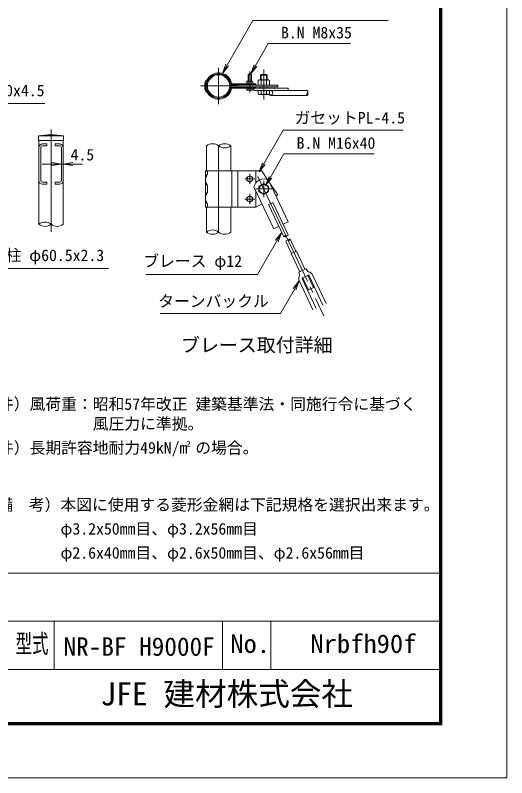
# Model space of a CAD drawing. Units: millimetres, scale not verified. Extents: x -30601 to 30601, y -19271 to 19271.
# Drawn here: x -11525 to -5401, y -19271 to -9771 of the extents above; entities that cross this region are included whole.
import ezdxf
from ezdxf.enums import TextEntityAlignment as Align

# ---------------------------------------------------------------- set-up
doc = ezdxf.new("R2010")
doc.units = ezdxf.units.MM
doc.header["$LTSCALE"] = 80
doc.linetypes.add('LONG_CHAIN', pattern=[21, 18, -1, 1, -1])
doc.linetypes.add('LONG_DASHED2', pattern=[13, 12, -1])
for name, color, linetype, lineweight in [('0-0_D-TTL', 2, 'Continuous', 9), ('0-1_D-TTL-TXT', 7, 'Continuous', 9), ('0-3_D-STR1', 1, 'Continuous', 9), ('0-6_D-BMK', 2, 'LONG_CHAIN', 9), ('0-7_D-STR3', 3, 'Continuous', 9), ('0-9_D-STR-DIM', 7, 'Continuous', 9), ('0-A_0', 7, 'Continuous', 9), ('0-D_D-STR-TXT', 7, 'Continuous', 9)]:
    doc.layers.add(name, color=color, linetype=linetype, lineweight=lineweight)
doc.styles.add('ＭＳ ゴシック', font='')
doc.styles.get('ＭＳ ゴシック').set_extended_font_data('MS Gothic')

# ---------------------------------------------------------------- blocks, each defined once
blk = doc.blocks.new('M8 側')
at = {"layer": '0-A_0'}
for p, q in [((-600, 462), (-500, 520)), ((-600, 0), (-600, 462)), ((600, 0), (-600, 0)), ((500, 520), (-500, 520)), ((-300, 0), (-300, 462)), ((300, 0), (300, 462)), ((600, 462), (500, 520)), ((600, 0), (600, 462))]:
    blk.add_line(p, q, dxfattribs=at)
for centre, radius, start, end in [((-450, 243), 266, 55.61586, 124.38414), ((0, -485), 994, 72.4121, 107.5879), ((450, 243), 266, 55.61585, 124.38416)]:
    blk.add_arc(centre, radius, start, end, dxfattribs=at)
blk = doc.blocks.new('_Open')
at = {"layer": '0-A_0'}
blk.add_line((-80, 13.33), (0, 0), dxfattribs=at)
blk.add_lwpolyline([(-80, -13.33), (0, 0), (-80, 0)], dxfattribs=at)

msp = doc.modelspace()

# ---------------------------------------------------------------- linework, layer by layer
at = {"layer": '0-0_D-TTL', "color": 7}
for p, q in [((-11641.37, -16720.51), (-6241.37, -16720.51)), ((-11641.37, -17320.51), (-6241.37, -17320.51)), ((-11041.37, -17320.51), (-11041.37, -17920.51)), ((-8941.37, -17320.51), (-8941.37, -17920.51)), ((-8341.37, -17320.51), (-8341.37, -17920.51)), ((-11641.37, -17920.51), (-6241.37, -17920.51))]:
    msp.add_line(p, q, dxfattribs=at)
at = {"layer": '0-0_D-TTL'}
msp.add_lwpolyline([(-30601.37, -1450.51), (-5401.37, -1450.51), (-5401.37, -19270.51), (-30601.37, -19270.51)], close=True, dxfattribs=at)
at = {"layer": '0-0_D-TTL', "color": 7}
for points in [[(-29791.37, -2110.51), (-6211.37, -2110.51), (-6211.37, -18610.51), (-29791.37, -18610.51)], [(-29783.87, -2118.01), (-6218.87, -2118.01), (-6218.87, -18603.01), (-29783.87, -18603.01)], [(-29776.37, -2125.51), (-6226.37, -2125.51), (-6226.37, -18595.51), (-29776.37, -18595.51)], [(-29768.87, -2133.01), (-6233.87, -2133.01), (-6233.87, -18588.01), (-29768.87, -18588.01)], [(-29761.37, -2140.51), (-6241.37, -2140.51), (-6241.37, -18580.51), (-29761.37, -18580.51)]]:
    msp.add_lwpolyline(points, close=True, dxfattribs=at)
at = {"layer": '0-3_D-STR1'}
for p, q in [((-11236.98, -11274.82), (-11236.98, -11329.82)), ((-10922.48, -11274.82), (-11236.98, -11274.82)), ((-10922.48, -11329.82), (-10922.48, -11274.82)), ((-10922.48, -11329.82), (-11236.98, -11329.82)), ((-11230.98, -12374.89), (-11230.98, -11329.82)), ((-11131.14, -11374.82), (-11186.14, -11374.82)), ((-11130.98, -11397.32), (-11185.98, -11397.32)), ((-11130.98, -11397.32), (-11130.98, -11374.82)), ((-11028.48, -11397.32), (-11028.48, -11374.82)), ((-11028.48, -11397.32), (-10973.48, -11397.32)), ((-11028.31, -11374.82), (-10973.31, -11374.82)), ((-10928.48, -12374.89), (-10928.48, -11329.82)), ((-9142.5, -11397.7), (-9142.5, -11710.2)), ((-8840, -11397.7), (-8840, -11710.2)), ((-11208.48, -11829.82), (-11208.48, -11419.82)), ((-10950.98, -11829.82), (-10950.98, -11419.82)), ((-11130.98, -11874.82), (-11185.98, -11874.82)), ((-11028.48, -11874.82), (-10973.48, -11874.82)), ((-9142.5, -12160.2), (-9142.5, -12472.7)), ((-8840, -12160.2), (-8840, -12472.7))]:
    msp.add_line(p, q, dxfattribs=at)
for points in [[(-11130.98, -11874.82), (-11130.98, -11852.32), (-11185.98, -11852.32)], [(-11028.48, -11874.82), (-11028.48, -11852.32), (-10973.48, -11852.32)]]:
    msp.add_lwpolyline(points, dxfattribs=at)
for radius in [151.25, 139.75]:
    msp.add_circle((-8991.25, -10652.09), radius, dxfattribs=at)
for centre, radius, start, end in [((-11079.73, -12080.96), 821.34, 78.96219, 101.03781), ((-11185.98, -11419.82), 45, 90, 180), ((-11185.98, -11419.82), 22.5, 90, 180), ((-10973.48, -11419.82), 45, 0, 90), ((-10973.48, -11419.82), 22.5, 0, 90), ((-11185.98, -11829.82), 45, 180, 270), ((-11185.98, -11829.82), 22.5, 180, 270), ((-10973.48, -11829.82), 45, 270, 0), ((-10973.48, -11829.82), 22.5, 270, 0)]:
    msp.add_arc(centre, radius, start, end, dxfattribs=at)
at = {"layer": '0-6_D-BMK'}
for p, q in [((-8991.25, -10425.21), (-8991.25, -10878.96)), ((-8428.5, -10821.09), (-8428.5, -10446.09)), ((-8603.5, -10473.36), (-8603.5, -10735.31)), ((-9218.12, -10652.09), (-8764.37, -10652.09)), ((-11079.73, -12467.8), (-11079.73, -11194.82)), ((-8991.25, -11397.7), (-8991.25, -12472.7)), ((-8603.5, -11747.7), (-8603.5, -11872.7)), ((-8541, -11810.2), (-8666, -11810.2)), ((-8501.7, -11780.5), (-7680.85, -13515.38)), ((-8428.5, -11835.2), (-8428.5, -12035.2)), ((-8328.5, -11935.2), (-8528.5, -11935.2)), ((-8541, -12060.2), (-8666, -12060.2)), ((-8603.5, -12122.7), (-8603.5, -11997.7))]:
    msp.add_line(p, q, dxfattribs=at)
at = {"layer": '0-7_D-STR3'}
for p, q in [((-8623.5, -10509.59), (-8617.5, -10503.59)), ((-8623.5, -10509.59), (-8583.5, -10509.59)), ((-8623.5, -10593.09), (-8623.5, -10509.59)), ((-8619.75, -10593.09), (-8619.75, -10505.84)), ((-8617.5, -10503.59), (-8589.5, -10503.59)), ((-8583.5, -10509.59), (-8589.5, -10503.59)), ((-8587.25, -10593.09), (-8587.25, -10505.84)), ((-8583.5, -10593.09), (-8583.5, -10509.59)), ((-8468.5, -10518.59), (-8458.5, -10508.59)), ((-8388.5, -10518.59), (-8468.5, -10518.59)), ((-8468.5, -10575.84), (-8468.5, -10518.59)), ((-8462.5, -10575.84), (-8462.5, -10512.59)), ((-8398.5, -10508.59), (-8458.5, -10508.59)), ((-8388.5, -10518.59), (-8398.5, -10508.59)), ((-8394.5, -10575.84), (-8394.5, -10512.59)), ((-8388.5, -10575.84), (-8388.5, -10518.59)), ((-9164.85, -10637.05), (-9153.33, -10637.05)), ((-9147.22, -10605.79), (-9135.97, -10608.17)), ((-9139.02, -10574.69), (-9143.15, -10577.5)), ((-9132.54, -10584.19), (-9136.68, -10587.01)), ((-8528.5, -10637.09), (-8833.6, -10637.09)), ((-8528.5, -10625.59), (-8830.16, -10625.59)), ((-8528.5, -10637.09), (-8528.5, -10625.59)), ((-8371, -10575.84), (-8486, -10575.84)), ((-8463.14, -10640.84), (-8463.14, -10582.64)), ((-8393.86, -10640.84), (-8393.86, -10582.64)), ((-9158.15, -10651.14), (-9157.07, -10650.06)), ((-9150.01, -10659.27), (-9148.94, -10658.19)), ((-9147.22, -10698.38), (-9135.97, -10696)), ((-9139.02, -10729.49), (-9143.15, -10726.67)), ((-9132.54, -10719.98), (-9136.68, -10717.16)), ((-8528.5, -10667.09), (-8833.6, -10667.09)), ((-8124.26, -10678.59), (-8830.16, -10678.59)), ((-8753.5, -10640.84), (-8253.5, -10640.84)), ((-8753.5, -10640.84), (-8753.5, -10663.34)), ((-8753.5, -10663.34), (-8253.5, -10663.34)), ((-8641.03, -10678.59), (-8641.03, -10701.61)), ((-8635, -10705.09), (-8641.03, -10701.61)), ((-8635, -10705.09), (-8572, -10705.09)), ((-8622.26, -10678.59), (-8622.26, -10701.61)), ((-8584.74, -10678.59), (-8584.74, -10701.61)), ((-8572, -10705.09), (-8565.97, -10701.61)), ((-8565.97, -10678.59), (-8565.97, -10701.61)), ((-8550.97, -10678.59), (-8550.97, -10708.59)), ((-8550.97, -10708.59), (-7886.13, -10708.59)), ((-8528.5, -10667.09), (-8528.5, -10678.59)), ((-8497.78, -10708.59), (-8497.78, -10751.78)), ((-8468.5, -10678.59), (-8468.5, -10663.34)), ((-8463.14, -10708.59), (-8463.14, -10751.78)), ((-8393.86, -10708.59), (-8393.86, -10751.78)), ((-8388.5, -10678.59), (-8388.5, -10663.34)), ((-8359.22, -10708.59), (-8359.22, -10751.78)), ((-8253.5, -10640.84), (-8253.5, -10663.34)), ((-8124.26, -10678.59), (-8124.26, -10708.59)), ((-8486, -10758.59), (-8497.78, -10751.78)), ((-8371, -10758.59), (-8486, -10758.59)), ((-8371, -10758.59), (-8359.22, -10751.78)), ((-8342.96, -10768.59), (-7886.13, -10768.59)), ((-9154, -11710.2), (-9154, -12160.2)), ((-8453.5, -11710.2), (-9154, -11710.2)), ((-9129, -11760.2), (-9142.5, -11760.2)), ((-9142.5, -11760.2), (-9142.5, -11785.2)), ((-9129, -11710.2), (-9129, -11760.2)), ((-8828.5, -11710.2), (-8828.5, -12160.2)), ((-8528.5, -11710.2), (-8528.5, -11860.2)), ((-8453.5, -11710.2), (-8380.42, -11819.82)), ((-9142.5, -11785.2), (-9154, -11785.2)), ((-9142.5, -11860.2), (-9154, -11860.2)), ((-9142.5, -11860.2), (-9142.5, -11885.2)), ((-8370.18, -11824.64), (-8124.26, -12344.4)), ((-9129, -11885.2), (-9142.5, -11885.2)), ((-9129, -11885.2), (-9129, -11985.2)), ((-8550.97, -11910.17), (-8305.05, -12429.93)), ((-8528.5, -11957.66), (-8528.5, -12160.2)), ((-9142.5, -12010.2), (-9154, -12010.2)), ((-9142.5, -11985.2), (-9142.5, -12010.2)), ((-9129, -11985.2), (-9142.5, -11985.2)), ((-9142.5, -12085.2), (-9154, -12085.2)), ((-9142.5, -12110.2), (-9142.5, -12085.2)), ((-9129, -12110.2), (-9142.5, -12110.2)), ((-9129, -12110.2), (-9129, -12160.2)), ((-8452.33, -12118.65), (-8528.5, -12160.2)), ((-8370.08, -12128.82), (-8315.84, -12103.16)), ((-8370.08, -12128.82), (-8179.6, -12531.41)), ((-8315.84, -12103.16), (-8125.36, -12505.75)), ((-8528.5, -12160.2), (-9154, -12160.2)), ((-8185.28, -12373.26), (-8124.26, -12344.4)), ((-8305.05, -12429.93), (-8244.03, -12401.06)), ((-8152.86, -12587.9), (-8082.19, -12737.28)), ((-8098.63, -12562.24), (-8027.96, -12711.61)), ((-8087.16, -12739.63), (-8022.98, -12709.26)), ((-8022.98, -12709.26), (-7916.06, -12935.24)), ((-8087.16, -12739.63), (-7980.24, -12965.61)), ((-7993.35, -12971.81), (-7902.96, -12929.04)), ((-7993.35, -12971.81), (-7984.22, -13010.64)), ((-7945.7, -13043.3), (-7877.9, -13011.22)), ((-7902.96, -12929.04), (-7878.72, -12960.72)), ((-7879.71, -13012.08), (-7809.14, -13161.23)), ((-7826.17, -12997.81), (-7652.95, -13363.9)), ((-7988.87, -13074.79), (-7815.66, -13440.88)), ((-7950.46, -13056.62), (-7777.24, -13422.71)), ((-7943.89, -13042.44), (-7873.32, -13191.59)), ((-7864.58, -13015.99), (-7691.37, -13382.08)), ((-7873.32, -13191.59), (-7809.14, -13161.23))]:
    msp.add_line(p, q, dxfattribs=at)
at = {"layer": '0-7_D-STR3', "linetype": 'LONG_DASHED2'}
msp.add_line((-8753.5, -11710.2), (-8753.5, -12160.2), dxfattribs=at)
at = {"layer": '0-7_D-STR3'}
for points in [[(-8497.78, -10640.84), (-8497.78, -10582.64), (-8486, -10575.84)], [(-8359.22, -10640.84), (-8359.22, -10582.64), (-8371, -10575.84)], [(-8353.01, -11860.94), (-8253.5, -12010.2), (-8276.46, -12022.72)]]:
    msp.add_lwpolyline(points, dxfattribs=at)
for points in [[(-8603.5, -11769.7), (-8638.57, -11789.95), (-8638.57, -11830.45), (-8603.5, -11850.7), (-8568.42, -11830.45), (-8568.42, -11789.95)], [(-8428.5, -11865.92), (-8488.5, -11900.56), (-8488.5, -11969.84), (-8428.5, -12004.48), (-8368.5, -11969.84), (-8368.5, -11900.56)], [(-8603.5, -12100.7), (-8638.57, -12080.45), (-8638.57, -12039.95), (-8603.5, -12019.7), (-8568.42, -12039.95), (-8568.42, -12080.45)]]:
    msp.add_lwpolyline(points, close=True, dxfattribs=at)
for centre, radius in [((-8603.5, -11810.2), 35.17), ((-8428.5, -11935.2), 57.5), ((-8603.5, -12060.2), 35.17)]:
    msp.add_circle(centre, radius, dxfattribs=at)
for centre, radius, start, end in [((-8991.25, -10652.09), 163.25, 9.34203, 146.56403), ((-8991.25, -10652.09), 151.75, 8.12234, 146.58211), ((-8991.25, -10652.09), 174.25, 160.23213, 175.04957), ((-9126.14, -10636.97), 38.71, 180.11864, 206.55208), ((-9124.1, -10604.69), 33.21, 125.43571, 159.52262), ((-8991.25, -10652.09), 162.75, 160.25412, 176.75773), ((-9124.1, -10604.69), 21.71, 125.43571, 159.52262), ((-8991.25, -10652.09), 151.25, 163.12037, 174.6988), ((-9174.08, -10530.77), 56.17, 307.86461, 326.1), ((-9174.08, -10530.77), 67.67, 307.86461, 326.1), ((-8833.6, -10629.59), 7.5, 188.12234, 270), ((-8480.46, -10607.95), 30.67, 55.61587, 124.38413), ((-8428.5, -10691.92), 114.64, 72.41211, 107.58789), ((-8376.54, -10607.95), 30.67, 55.61587, 124.38413), ((-9141.88, -10667.4), 23, 135, 183.94314), ((-8919.66, -10652.09), 245.75, 183.94314, 192.30868), ((-9121.74, -10693.34), 39.62, 186.00109, 237.89976), ((-9165.2, -10641.93), 11.5, 315, 357.63166), ((-9141.88, -10667.4), 11.5, 135, 183.94314), ((-8919.66, -10652.09), 234.25, 183.94314, 192.20298), ((-8991.25, -10652.09), 162.75, 185.10988, 196.53121), ((-9121.74, -10693.34), 28.12, 186.00109, 237.89976), ((-9165.2, -10641.93), 23, 315, 357.63166), ((-9174.08, -10773.4), 56.17, 33.9, 52.13539), ((-9174.08, -10773.4), 67.67, 33.9, 52.13539), ((-8991.25, -10652.09), 163.25, 213.43597, 350.65797), ((-8991.25, -10652.09), 151.75, 213.41789, 351.87766), ((-8833.6, -10674.59), 7.5, 90, 171.87766), ((-8631.64, -10687.9), 16.61, 235.61585, 304.38415), ((-8603.5, -10642.41), 62.1, 252.4121, 287.5879), ((-8575.35, -10687.9), 16.61, 235.61585, 304.38415), ((-8480.46, -10726.47), 30.67, 235.61585, 304.38414), ((-8428.5, -10642.5), 114.64, 252.41211, 287.58789), ((-8376.54, -10726.47), 30.67, 235.61586, 304.38415), ((-8428.5, -11935.2), 125, 62.19074, 168.45095), ((-8003.69, -13015.22), 20, 329.20196, 13.22159), ((-7862.83, -12948.57), 20, 217.4201, 261.43973), ((-7873.62, -13020.26), 10, 25.32084, 115.32084), ((-7873.62, -13020.26), 52.5, 25.32084, 81.43973), ((-7941.42, -13052.34), 52.5, 149.20196, 205.32084), ((-7941.42, -13052.34), 10, 115.32084, 205.32084)]:
    msp.add_arc(centre, radius, start, end, dxfattribs=at)
msp.add_ellipse((-8342.96, -10738.59), major_axis=(0, 30), ratio=0.903927, start_param=2.1647034, end_param=6.9259796, dxfattribs=at)
at = {"layer": '0-9_D-STR-DIM'}
for p, q in [((-11070.98, -11624.82), (-11190.98, -11624.82)), ((-10950.98, -11624.82), (-10928.48, -11624.82)), ((-10808.48, -11624.82), (-10688.48, -11624.82))]:
    msp.add_line(p, q, dxfattribs=at)
for centre, radius, start, end in [((-7901.23, -10723.59), 21.28, 315.18146, 44.81854), ((-7871.04, -10753.59), 21.28, 135.18146, 224.81854), ((-7901.23, -10753.59), 21.28, 315.18146, 44.81854), ((-9066.87, -11491.01), 120.11, 50.97549, 129.02451), ((-8915.62, -11491.01), 120.11, 50.97549, 129.02451), ((-8915.62, -11304.39), 120.11, 230.97549, 309.02451), ((-11155.35, -12467.94), 119.91, 50.89748, 129.10252), ((-11155.35, -12281.21), 120.39, 231.0856, 308.9144), ((-11004.1, -12281.27), 120.35, 231.06955, 308.93045), ((-9066.87, -12566.01), 120.11, 50.97549, 129.02451), ((-9066.87, -12379.39), 120.11, 230.97549, 309.02451), ((-8915.62, -12379.39), 120.11, 230.97549, 309.02451), ((-8159.58, -12538.64), 21.28, 70.5023, 160.13939), ((-8172.49, -12511.35), 21.28, 250.5023, 340.13939), ((-8145.37, -12498.52), 21.28, 250.5023, 340.13939), ((-8132.85, -12595.13), 21.28, 70.5023, 160.13939), ((-8105.73, -12582.3), 21.28, 70.5023, 160.13939), ((-8118.64, -12555.01), 21.28, 250.5023, 340.13939)]:
    msp.add_arc(centre, radius, start, end, dxfattribs=at)
at = {"layer": '0-D_D-STR-TXT'}
for points in [[(-6880.88, -9836.02), (-8564.11, -9836.02), (-8943.9, -10493.82)], [(-7348.4, -10123.59), (-8373, -10123.59), (-8591.39, -10501.85)], [(-11156.99, -10871.23), (-12474.48, -10871.23), (-12730.59, -11373.04)], [(-6692.1, -11204.18), (-8188.78, -11204.18), (-8486.86, -11720.48)], [(-7052.61, -11499.37), (-8178.48, -11499.37), (-8405.11, -11891.92)], [(-10365.5, -12924.86), (-11996.23, -12924.86), (-12255.19, -12360.47)], [(-9897.61, -13001.18), (-8506.77, -13001.18), (-8207.32, -12482.51)], [(-9720.52, -13484.72), (-8220.03, -13484.72), (-7987.39, -13081.77)]]:
    msp.add_lwpolyline(points, dxfattribs=at)

# ---------------------------------------------------------------- block references
at = {"layer": '0-7_D-STR3', "xscale": 0.0625, "yscale": 0.0625}
msp.add_blockref('M8 側', (-8603.5, -10625.59), dxfattribs=at)
at = {"layer": '0-9_D-STR-DIM', "xscale": 1.5, "yscale": 1.5}
msp.add_blockref('_Open', (-10950.98, -11624.82), dxfattribs=at)
at = {"layer": '0-9_D-STR-DIM', "xscale": 1.5, "yscale": 1.5, "rotation": 180}
msp.add_blockref('_Open', (-10928.48, -11624.82), dxfattribs=at)
at = {"layer": '0-D_D-STR-TXT', "xscale": 1.5, "yscale": 1.5}
for p, rotation in [((-8944.9, -10495.55), 240), ((-8592.39, -10503.59), 240), ((-8487.86, -11722.21), 240), ((-8406.11, -11893.65), 240), ((-8206.32, -12480.78), 60), ((-7986.39, -13080.04), 60)]:
    msp.add_blockref('_Open', p, dxfattribs=dict(at, rotation=rotation))

# ---------------------------------------------------------------- texts
at = {"layer": '0-1_D-TTL-TXT', "style": 'ＭＳ ゴシック'}
for s, height, p in [('ブレース取付詳細', 173, (-9460.15, -14017.83)), ('（設計条件）風荷重：昭和57年改正 建築基準法・同施行令に基づく', 144.3, (-12528.11, -14730.01)), ('\u3000\u3000\u3000\u3000\u3000\u3000\u3000\u3000\u3000\u3000風圧力に準拠。', 144.3, (-12528.11, -14974.97)), ('（基礎条件）長期許容地耐力49kN/m の場合。', 144.3, (-12528.11, -15274.97)), ('2', 72.16, (-9391.7, -15167.54)), ('（備\u3000考）本図に使用する菱形金網は下記規格を選択出来ます。', 144.3, (-11946.39, -15984.16)), ('\u3000\u3000\u3000\u3000\u3000φ3.2x50mm目、φ3.2x56mm目', 144.3, (-11946.39, -16284.16)), ('\u3000\u3000\u3000\u3000\u3000φ2.6x40mm目、φ2.6x50mm目、φ2.6x56mm目', 144.3, (-11946.39, -16584.16)), ('NR-BF H9000F', 230.9, (-10924.31, -17820.67)), ('JFE 建材株式会社', 288.6, (-10464.23, -18456.02))]:
    msp.add_text(s, height=height, dxfattribs=at).set_placement(p, align=Align.BOTTOM_LEFT)
for s, height, width, p in [('型式', 230.9, 0.65, (-11520.57, -17784.92)), ('Nrbfh90f', 231.1, 1.05, (-7847.37, -17784.92)), ('No.', 231.1, 1.05, (-8845.37, -17784.92))]:
    msp.add_text(s, height=height, dxfattribs=dict(at, width=width)).set_placement(p, align=Align.BOTTOM_LEFT)
at = {"layer": '0-9_D-STR-DIM', "style": 'ＭＳ ゴシック'}
msp.add_text('4.5', height=144.3, dxfattribs=at).set_placement((-10836.12, -11622.74), align=Align.BOTTOM_LEFT)
at = {"layer": '0-D_D-STR-TXT', "style": 'ＭＳ ゴシック'}
for s, p in [('B.N M8x35', (-8214.13, -10102.58)), ('［-100x20x4.5', (-12437.17, -10823.19)), ('ガセットPL-4.5', (-8045.14, -11163)), ('B.N M16x40', (-8019.61, -11478.37)), ('控柱 φ60.5x2.3', (-11843.46, -12876.82)), ('ブレース φ12', (-9930.35, -12948.95)), ('ターンバックル', (-9744.12, -13447.35))]:
    msp.add_text(s, height=144.3, dxfattribs=at).set_placement(p, align=Align.BOTTOM_LEFT)

doc.saveas('drawing.dxf')
